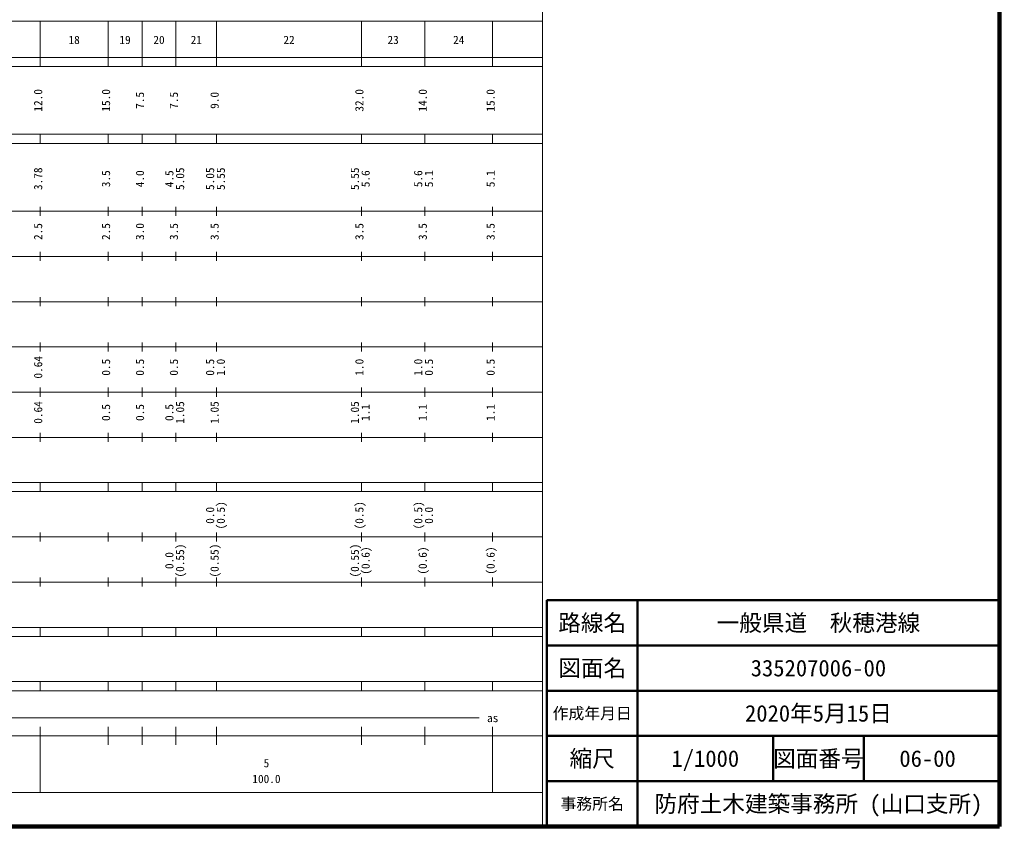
# Model space of a CAD drawing. Units: millimetres on the paper, enlarged 1000 times. Extents: x 40000 to 680000, y 20000 to 380000.
# Drawn here: x 463445 to 680000, y 20000 to 198357 of the extents above; entities that cross this region are included whole.
import ezdxf
from ezdxf.enums import TextEntityAlignment as Align

# ---------------------------------------------------------------- set-up
doc = ezdxf.new("R2010")
doc.units = ezdxf.units.MM
doc.header["$LTSCALE"] = 1000
for name, color, linetype, lineweight in [('M-TTL', 2, 'Continuous', 140), ('M-TTL-BAND', 7, 'Continuous', 13), ('M-TTL-FRAM', 2, 'Continuous', 50), ('M-TTL-LINE', 7, 'Continuous', 50)]:
    doc.layers.add(name, color=color, linetype=linetype, lineweight=lineweight)
doc.layers.add('M-TTL-TXT', color=7, linetype='Continuous')
doc.styles.add('ＭＳ ゴシック', font='')
doc.styles.get('ＭＳ ゴシック').set_extended_font_data('MS Gothic')

msp = doc.modelspace()

# ---------------------------------------------------------------- linework, layer by layer
at = {"layer": 'M-TTL'}
for p, q in [((680000, 20000), (680000, 380000)), ((40000, 20000), (680000, 20000))]:
    msp.add_line(p, q, dxfattribs=at)
at = {"layer": 'M-TTL-BAND'}
for p, q in [((579000, 20000), (579000, 370000)), ((68000, 198000), (579000, 198000)), ((468000, 188000), (468000, 198000)), ((483000, 188000), (483000, 198000)), ((490500, 188000), (490500, 198000)), ((498000, 188000), (498000, 198000)), ((507000, 188000), (507000, 198000)), ((539000, 188000), (539000, 198000)), ((553000, 188000), (553000, 198000)), ((568000, 188000), (568000, 198000)), ((40000, 190000), (579000, 190000)), ((40000, 188000), (579000, 188000)), ((40000, 173000), (579000, 173000)), ((468000, 171000), (468000, 173000)), ((483000, 171000), (483000, 173000)), ((490500, 171000), (490500, 173000)), ((498000, 171000), (498000, 173000)), ((507000, 171000), (507000, 173000)), ((539000, 171000), (539000, 173000)), ((553000, 171000), (553000, 173000)), ((568000, 171000), (568000, 173000)), ((40000, 171000), (579000, 171000)), ((40000, 156000), (579000, 156000)), ((468000, 155000), (468000, 157000)), ((483000, 155000), (483000, 157000)), ((490500, 155000), (490500, 157000)), ((498000, 155000), (498000, 157000)), ((507000, 155000), (507000, 157000)), ((539000, 155000), (539000, 157000)), ((553000, 155000), (553000, 157000)), ((568000, 155000), (568000, 157000)), ((46000, 146000), (579000, 146000)), ((468000, 145000), (468000, 147000)), ((483000, 145000), (483000, 147000)), ((490500, 145000), (490500, 147000)), ((498000, 145000), (498000, 147000)), ((507000, 145000), (507000, 147000)), ((539000, 145000), (539000, 147000)), ((553000, 145000), (553000, 147000)), ((568000, 145000), (568000, 147000)), ((468000, 135000), (468000, 137000)), ((483000, 135000), (483000, 137000)), ((490500, 135000), (490500, 137000)), ((498000, 135000), (498000, 137000)), ((507000, 135000), (507000, 137000)), ((539000, 135000), (539000, 137000)), ((553000, 135000), (553000, 137000)), ((568000, 135000), (568000, 137000)), ((52000, 136000), (579000, 136000)), ((46000, 126000), (579000, 126000)), ((468000, 125000), (468000, 127000)), ((483000, 125000), (483000, 127000)), ((490500, 125000), (490500, 127000)), ((498000, 125000), (498000, 127000)), ((507000, 125000), (507000, 127000)), ((539000, 125000), (539000, 127000)), ((553000, 125000), (553000, 127000)), ((568000, 125000), (568000, 127000)), ((468000, 115000), (468000, 117000)), ((483000, 115000), (483000, 117000)), ((490500, 115000), (490500, 117000)), ((498000, 115000), (498000, 117000)), ((507000, 115000), (507000, 117000)), ((539000, 115000), (539000, 117000)), ((553000, 115000), (553000, 117000)), ((568000, 115000), (568000, 117000)), ((52000, 116000), (579000, 116000)), ((468000, 105000), (468000, 107000)), ((483000, 105000), (483000, 107000)), ((490500, 105000), (490500, 107000)), ((498000, 105000), (498000, 107000)), ((507000, 105000), (507000, 107000)), ((539000, 105000), (539000, 107000)), ((553000, 105000), (553000, 107000)), ((568000, 105000), (568000, 107000)), ((46000, 106000), (579000, 106000)), ((40000, 96000), (579000, 96000)), ((468000, 94000), (468000, 96000)), ((483000, 94000), (483000, 96000)), ((490500, 94000), (490500, 96000)), ((498000, 94000), (498000, 96000)), ((507000, 94000), (507000, 96000)), ((539000, 94000), (539000, 96000)), ((553000, 94000), (553000, 96000)), ((568000, 94000), (568000, 96000)), ((40000, 94000), (579000, 94000)), ((468000, 83000), (468000, 85000)), ((483000, 83000), (483000, 85000)), ((490500, 83000), (490500, 85000)), ((498000, 83000), (498000, 85000)), ((507000, 83000), (507000, 85000)), ((539000, 83000), (539000, 85000)), ((553000, 83000), (553000, 85000)), ((568000, 83000), (568000, 85000)), ((49000, 84000), (579000, 84000)), ((40000, 74000), (579000, 74000)), ((468000, 73000), (468000, 75000)), ((483000, 73000), (483000, 75000)), ((490500, 73000), (490500, 75000)), ((498000, 73000), (498000, 75000)), ((507000, 73000), (507000, 75000)), ((539000, 73000), (539000, 75000)), ((553000, 73000), (553000, 75000)), ((568000, 73000), (568000, 75000)), ((40000, 64000), (579000, 64000)), ((468000, 62000), (468000, 64000)), ((483000, 62000), (483000, 64000)), ((490500, 62000), (490500, 64000)), ((498000, 62000), (498000, 64000)), ((507000, 62000), (507000, 64000)), ((539000, 62000), (539000, 64000)), ((553000, 62000), (553000, 64000)), ((568000, 62000), (568000, 64000)), ((40000, 62000), (579000, 62000)), ((40000, 52000), (579000, 52000)), ((468000, 50000), (468000, 52000)), ((483000, 50000), (483000, 52000)), ((490500, 50000), (490500, 52000)), ((498000, 50000), (498000, 52000)), ((507000, 50000), (507000, 52000)), ((539000, 50000), (539000, 52000)), ((553000, 50000), (553000, 52000)), ((568000, 50000), (568000, 52000)), ((40000, 50000), (579000, 50000)), ((71000, 44000), (565000, 44000)), ((468000, 27500), (468000, 42000)), ((483000, 38000), (483000, 42000)), ((490500, 38000), (490500, 42000)), ((498000, 38000), (498000, 42000)), ((507000, 38000), (507000, 42000)), ((539000, 38000), (539000, 42000)), ((553000, 38000), (553000, 42000)), ((568000, 27500), (568000, 42000)), ((40000, 40000), (579000, 40000)), ((68000, 27500), (579000, 27500))]:
    msp.add_line(p, q, dxfattribs=at)
at = {"layer": 'M-TTL-FRAM'}
for p, q in [((680000, 70000), (580000, 70000)), ((580000, 70000), (580000, 20000))]:
    msp.add_line(p, q, dxfattribs=at)
at = {"layer": 'M-TTL-LINE'}
for p, q in [((600000, 70000), (600000, 20000)), ((680000, 60000), (580000, 60000)), ((680000, 50000), (580000, 50000)), ((680000, 40000), (580000, 40000)), ((630000, 40000), (630000, 30000)), ((650000, 40000), (650000, 30000)), ((680000, 30000), (580000, 30000))]:
    msp.add_line(p, q, dxfattribs=at)

# ---------------------------------------------------------------- texts
at = {"layer": 'M-TTL-BAND', "style": 'ＭＳ ゴシック'}
for s, p in [('18', (475500, 192405)), ('19', (486750, 192405)), ('20', (494250, 192405)), ('21', (502500, 192405)), ('22', (523000, 192405)), ('23', (546000, 192405)), ('24', (560500, 192405)), ('as', (568000, 42500)), ('5', (518000, 32523)), ('100.0', (518000, 29033))]:
    msp.add_text(s, height=1833, dxfattribs=at).set_placement(p, align=Align.BOTTOM_CENTER)
for s, p in [('12.0', (469000, 180500)), ('15.0', (484000, 180500)), ('7.5', (491500, 180500)), ('7.5', (499000, 180500)), ('9.0', (508000, 180500)), ('32.0', (540000, 180500)), ('14.0', (554000, 180500)), ('15.0', (569000, 180500)), ('3.78', (469000, 163174)), ('3.5', (484000, 163174)), ('4.0', (491500, 163174)), ('4.5', (498000, 163174)), ('5.05', (500370, 163174)), ('5.05', (507000, 163174)), ('5.55', (509370, 163174)), ('5.55', (539000, 163174)), ('5.6', (541370, 163174)), ('5.6', (553000, 163174)), ('5.1', (555370, 163174)), ('5.1', (569000, 163174)), ('2.5', (469000, 151500)), ('2.5', (484000, 151500)), ('3.0', (491500, 151500)), ('3.5', (499000, 151500)), ('3.5', (508000, 151500)), ('3.5', (540000, 151500)), ('3.5', (554000, 151500)), ('3.5', (569000, 151500)), ('0.64', (469000, 121500)), ('0.5', (484000, 121500)), ('0.5', (491500, 121500)), ('0.5', (499000, 121500)), ('0.5', (507000, 121500)), ('1.0', (509370, 121500)), ('1.0', (540000, 121500)), ('1.0', (553000, 121500)), ('0.5', (555370, 121500)), ('0.5', (569000, 121500)), ('0.64', (469000, 111500)), ('0.5', (484000, 111500)), ('0.5', (491500, 111500)), ('0.5', (498000, 111500)), ('1.05', (500370, 111500)), ('1.05', (508000, 111500)), ('1.05', (539000, 111500)), ('1.1', (541370, 111500)), ('1.1', (554000, 111500)), ('1.1', (569000, 111500)), ('(0.5)', (509370, 88764)), ('(0.5)', (540000, 88764)), ('(0.5)', (553000, 88764)), ('0.0', (507000, 88764)), ('0.0', (555370, 88764)), ('0.0', (498000, 78764)), ('(0.55)', (500370, 78764)), ('(0.55)', (508000, 78764)), ('(0.55)', (539000, 78764)), ('(0.6)', (541370, 78764)), ('(0.6)', (554000, 78764)), ('(0.6)', (569000, 78764))]:
    msp.add_text(s, height=1833, rotation=90, dxfattribs=at).set_placement(p, align=Align.BOTTOM_CENTER)
at = {"layer": 'M-TTL-TXT', "style": 'ＭＳ ゴシック'}
for s, height, p in [('路線名', 3666, (590000, 65000)), ('一般県道\u3000秋穂港線', 3666, (640000, 65000)), ('図面名', 3666, (590000, 55000)), ('335207006-00', 3666, (640000, 55000)), ('作成年月日', 2566, (590000, 45000)), ('2020年5月15日', 3666, (640000, 45000)), ('縮尺', 3666, (590000, 35000)), ('1/1000', 3666, (615000, 35000)), ('図面番号', 3666, (640000, 35000)), ('06-00', 3666, (664125, 35000)), ('事務所名', 2566, (590000, 25000)), ('防府土木建築事務所 (山口支所)', 3666, (640000, 25000))]:
    msp.add_text(s, height=height, dxfattribs=at).set_placement(p, align=Align.MIDDLE_CENTER)

doc.saveas('drawing.dxf')
